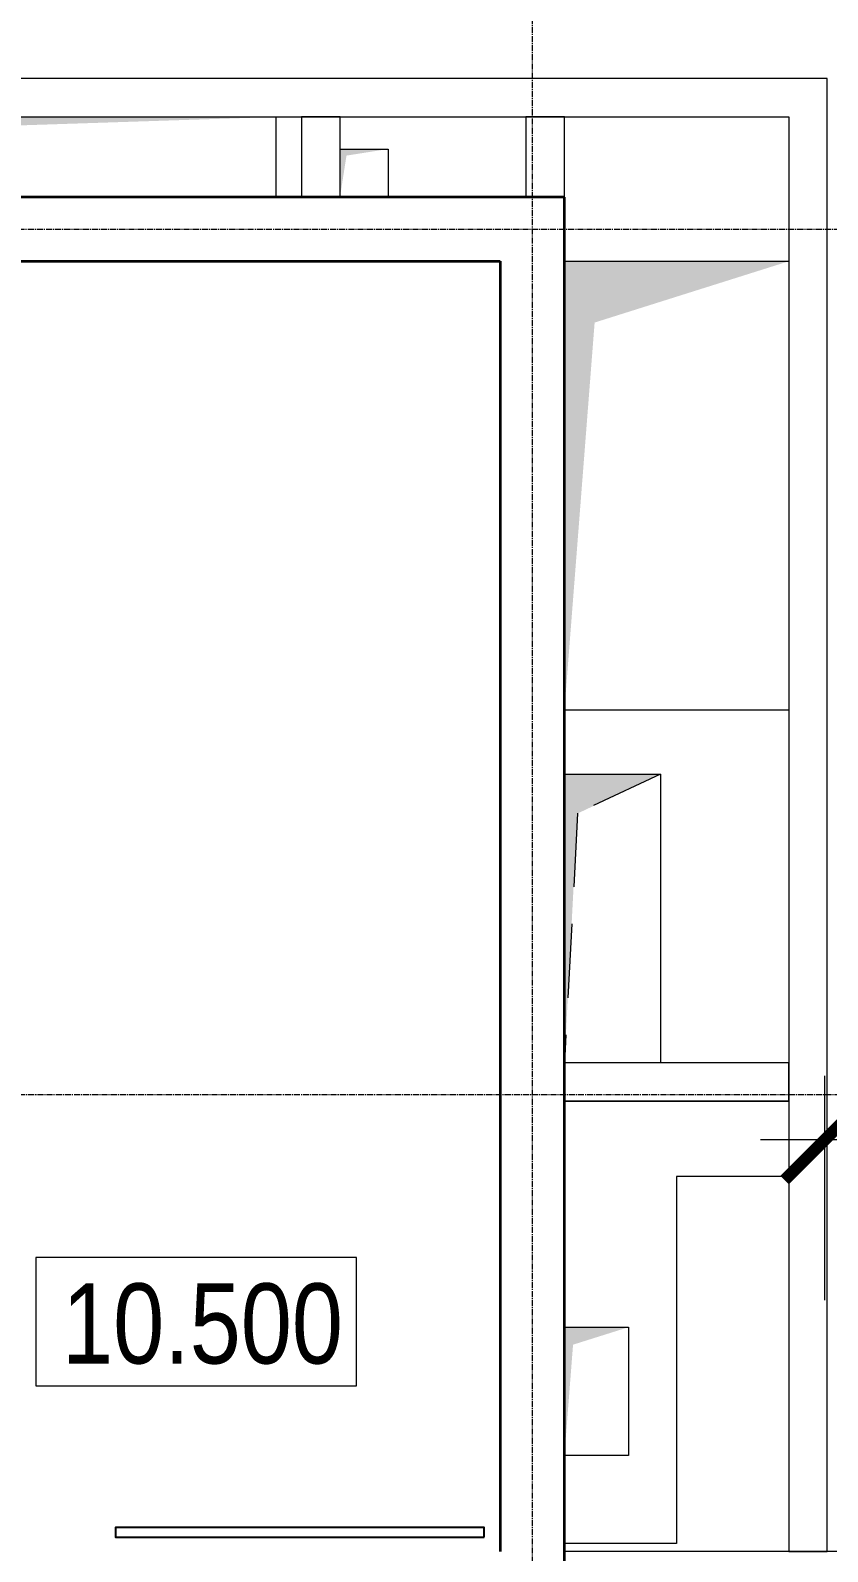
# Model space of a CAD drawing. Header units: millimetres. Extents: x -65509 to 912790, y 446 to 713294.
# Drawn here: x 458835 to 461322, y 575058 to 579803 of the extents above; entities that cross this region are included whole.
import ezdxf
from ezdxf.enums import TextEntityAlignment as Align

# ---------------------------------------------------------------- set-up
doc = ezdxf.new("R2010")
doc.units = ezdxf.units.MM
doc.linetypes.add('CENTER2', pattern=[28.575, 19.05, -3.175, 3.175, -3.175])
doc.linetypes.add('HIDDEN', pattern=[9.525, 6.35, -3.175])
doc.layers.get('Defpoints').update_dxf_attribs({"color": 250})
doc.layers.add('АР_Делит', color=250, linetype='Continuous', lineweight=0, plot=False)
for name, color, linetype, lineweight in [('АР_Отметка', 250, 'Continuous', 13), ('АР_Размеры обшивки', 250, 'Continuous', 5), ('АР_Стены ЖБ', 250, 'Continuous', 35), ('АР_Стены кирпич', 250, 'Continuous', 20), ('АР_Стены ПЕНОблок', 250, 'Continuous', 20), ('ВК_Шахты', 250, 'Continuous', 9), ('ОВ_Классы', 250, 'Continuous', 0), ('ОВ_Отопление', 250, 'Continuous', 5), ('ОВ_Шахты', 250, 'Continuous', 5), ('РД_Ограждения', 250, 'Continuous', 25), ('РД_Оси_100', 250, 'Continuous', 0)]:
    doc.layers.add(name, color=color, linetype=linetype, lineweight=lineweight)
doc.styles.add('Arial_Narrow_08', font='ARIALN.TTF', dxfattribs={"width": 0.8})
doc.styles.add('style1', font='ARIALN.TTF')
doc.dimstyles.new('Dim200_ареал', dxfattribs={"dimscale": 100, "dimtxt": 5, "dimasz": 2.5, "dimexe": 2, "dimexo": 2, "dimgap": 1, "dimtad": 1, "dimzin": 12, "dimdsep": 46, "dimtxsty": 'style1', "dimblk": 'ARCHTICK', "dimcen": 3, "dimdle": 2, "dimclrd": 256, "dimclre": 256, "dimaunit": 1, "dimadec": 0, "dimazin": 3, "dimtfac": 1, "dimtmove": 1, "dimatfit": 3, "dimldrblk": 'OPEN30', "dimfxl": 5, "dimfxlon": 1, "dimtolj": 1, "dimtzin": 0, "dimlwd": 9, "dimlwe": 9, "dimarcsym": 0})

# ---------------------------------------------------------------- blocks, each defined once
blk = doc.blocks.new('Отметка_план')
at = {"color": 7}
blk.add_lwpolyline([(0, 0), (10, 0), (10, 4), (0, 4)], close=True, dxfattribs=at)
at = {"style": 'Arial_Narrow_08', "width": 0.8}
blk.add_attdef('OTMG', text='', height=2.5, dxfattribs=at).set_placement((9.062, 0.702), align=Align.RIGHT)
blk = doc.blocks.new('otv')
at = {"linetype": 'Continuous'}
blk.add_lwpolyline([(0, -1), (0, 0), (1, 0), (1, -1)], close=True, dxfattribs=at)
blk.add_solid([(0, -1), (0, 0), (0.1346, -0.1366), (1, 0)], dxfattribs=at)
blk = doc.blocks.new('otv пунктир')
at = {"linetype": 'HIDDEN', "ltscale": 0.07}
blk.add_lwpolyline([(0, 0), (0, 1), (1, 1), (1, 0)], close=True, dxfattribs=at)
blk.add_lwpolyline([(0, 1), (0.1346, 0.1366), (1, 0)], dxfattribs=at)
blk = doc.blocks.new('СОШ_2200_АР_ОСИ_М100_28.05.24')
at = {"layer": 'РД_Оси_100', "linetype": 'CENTER2'}
for p, q in [((70800, -6155), (70800, 90900)), ((-5954.958, 72900), (95715.503, 72900))]:
    blk.add_line(p, q, dxfattribs=at)
blk.add_lwpolyline([(119910, 70200), (-5954.958, 70200)], dxfattribs=at)
blk = doc.blocks.new('_ArchTick')
at = {"color": 0, "linetype": 'ByBlock', "const_width": 0.15}
blk.add_lwpolyline([(-0.5, -0.5), (0.5, 0.5)], dxfattribs=at)
blk = doc.blocks.new('*D671')
at = {"layer": 'Defpoints', "color": 0, "lineweight": 25, "transparency": 16777216}
for p in [(461312.6, 576342.3), (461312.6, 575390.3), (465832.9, 575413.9)]:
    blk.add_point(p, dxfattribs=at)
at = {"layer": 'АР_Размеры обшивки', "lineweight": 9, "transparency": 16777216}
for p, q in [((461312.6, 575842.3), (461312.6, 576542.3)), ((465832.9, 575842.3), (465832.9, 576542.3)), ((466032.9, 576342.3), (461112.6, 576342.3))]:
    blk.add_line(p, q, dxfattribs=at)
at = {"layer": 'АР_Размеры обшивки', "lineweight": 9, "transparency": 16777216, "xscale": 250, "yscale": 250, "zscale": 250, "rotation": 180}
blk.add_blockref('_ArchTick', (461312.6, 576342.3), dxfattribs=at)
at = {"layer": 'АР_Размеры обшивки', "lineweight": 9, "transparency": 16777216, "xscale": 250, "yscale": 250, "zscale": 250}
blk.add_blockref('_ArchTick', (465832.9, 576342.3), dxfattribs=at)
at = {"layer": 'АР_Размеры обшивки', "color": 0, "transparency": 16777216, "insert": (463572.7, 576697.6), "char_height": 500, "attachment_point": 5, "style": 'style1'}
blk.add_mtext('\\A1;4520', dxfattribs=at)
blk = doc.blocks.new('_Open30')
at = {"color": 0, "linetype": 'ByBlock', "lineweight": -2}
for p, q in [((-1, 0.268), (0, 0)), ((0, 0), (-1, -0.268)), ((0, 0), (-1, 0))]:
    blk.add_line(p, q, dxfattribs=at)

msp = doc.modelspace()

# ---------------------------------------------------------------- linework, layer by layer
at = {"layer": 'АР_Делит'}
msp.add_lwpolyline([(460500.882, 575083.318), (460500.882, 576463.319), (461200.876, 576463.319), (461200.879, 576228.543), (460850.882, 576228.543), (460850.882, 575083.318)], close=True, dxfattribs=at)
at = {"layer": 'АР_Стены ЖБ', "linetype": 'Continuous', "lineweight": 35}
for p, q in [((460500.882, 579283.318), (454100.882, 579283.318)), ((460500.882, 574858.318), (460500.882, 579283.318)), ((454100.882, 579083.318), (460300.882, 579083.318)), ((460300.882, 579083.318), (460300.882, 575058.318))]:
    msp.add_line(p, q, dxfattribs=at)
at = {"layer": 'АР_Стены кирпич', "linetype": 'Continuous', "lineweight": 20}
for p, q in [((461320.879, 579653.318), (454200.882, 579653.318)), ((461320.879, 575058.318), (461320.879, 579653.318)), ((454320.882, 579533.318), (461200.879, 579533.318)), ((459800.882, 579533.318), (459680.882, 579533.318)), ((459680.882, 579533.318), (459680.882, 579283.318)), ((459800.882, 579283.318), (459800.882, 579533.318)), ((460500.882, 579533.318), (460380.882, 579533.318)), ((460380.882, 579533.318), (460380.882, 579283.318)), ((460500.882, 579283.318), (460500.882, 579533.318)), ((461200.879, 579533.318), (461200.879, 575058.318)), ((459680.882, 579283.318), (459800.882, 579283.318)), ((460380.882, 579283.318), (460500.882, 579283.318)), ((461200.876, 576583.319), (460500.876, 576583.319)), ((460500.876, 576583.319), (460500.876, 576463.319)), ((461200.876, 576463.319), (461200.876, 576583.319)), ((460500.876, 576463.319), (461200.876, 576463.319)), ((461200.879, 575058.318), (461320.879, 575058.318))]:
    msp.add_line(p, q, dxfattribs=at)
at = {"layer": 'АР_Стены ПЕНОблок', "linetype": 'Continuous', "lineweight": 20}
for p, q in [((461700.882, 575058.318), (460500.882, 575058.318)), ((460500.882, 575058.318), (460500.882, 574858.318))]:
    msp.add_line(p, q, dxfattribs=at)
at = {"layer": 'ОВ_Отопление'}
msp.add_lwpolyline([(461200.876, 576463.319), (460500.882, 576463.319), (460500.882, 575083.318)], dxfattribs=at)
at = {"layer": 'РД_Ограждения'}
msp.add_lwpolyline([(460250.877, 575103.318), (460250.877, 575133.318), (459100.877, 575133.318), (459100.877, 575103.318)], close=True, dxfattribs=at)

# ---------------------------------------------------------------- block references
at = {"layer": 'АР_Отметка'}
ref = msp.add_blockref('Отметка_план', (458852.621, 575575.13), dxfattribs=dict(at, xscale=100, yscale=100, zscale=100))
ref.add_attrib('OTMG', '10.500', dxfattribs={"layer": '0', "color": 0, "height": 250, "style": 'style1'}).set_placement((459810.039, 575894.947), align=Align.TOP_RIGHT)
at = {"layer": 'ВК_Шахты', "xscale": 150, "yscale": 150}
msp.add_blockref('otv', (459800.882, 579433.318), dxfattribs=at)
at = {"layer": 'ОВ_Классы', "xscale": 900, "yscale": 300, "rotation": 270}
msp.add_blockref('otv пунктир', (460500.879, 577483.319), dxfattribs=at)
at = {"layer": 'ОВ_Отопление', "xscale": 200, "yscale": 400}
msp.add_blockref('otv', (460500.882, 575758.313), dxfattribs=at)
at = {"layer": 'ОВ_Шахты'}
for p, xscale, yscale in [((458400.882, 579533.318), 1200, 250), ((460500.879, 579083.319), 700, 1400), ((460500.879, 577483.319), 300, 900)]:
    msp.add_blockref('otv', p, dxfattribs=dict(at, xscale=xscale, yscale=yscale))
at = {"layer": 'РД_Оси_100'}
msp.add_blockref('СОШ_2200_АР_ОСИ_М100_28.05.24', (389600.882, 506283.318), dxfattribs=at)

# ---------------------------------------------------------------- dimensions: what is measured, and where the dimension line sits
at = {"layer": 'АР_Размеры обшивки'}
dim = msp.add_linear_dim(base=(461312.594, 576342.266), p1=(465832.887, 575413.901), p2=(461312.594, 575390.34), dimstyle='Dim200_ареал', override={"dimdec": 0}, dxfattribs=at)
dim.commit()
dim.dimension.update_dxf_attribs({"geometry": '*D671', "text_midpoint": (463572.74, 576697.552)})

doc.saveas('drawing.dxf')
